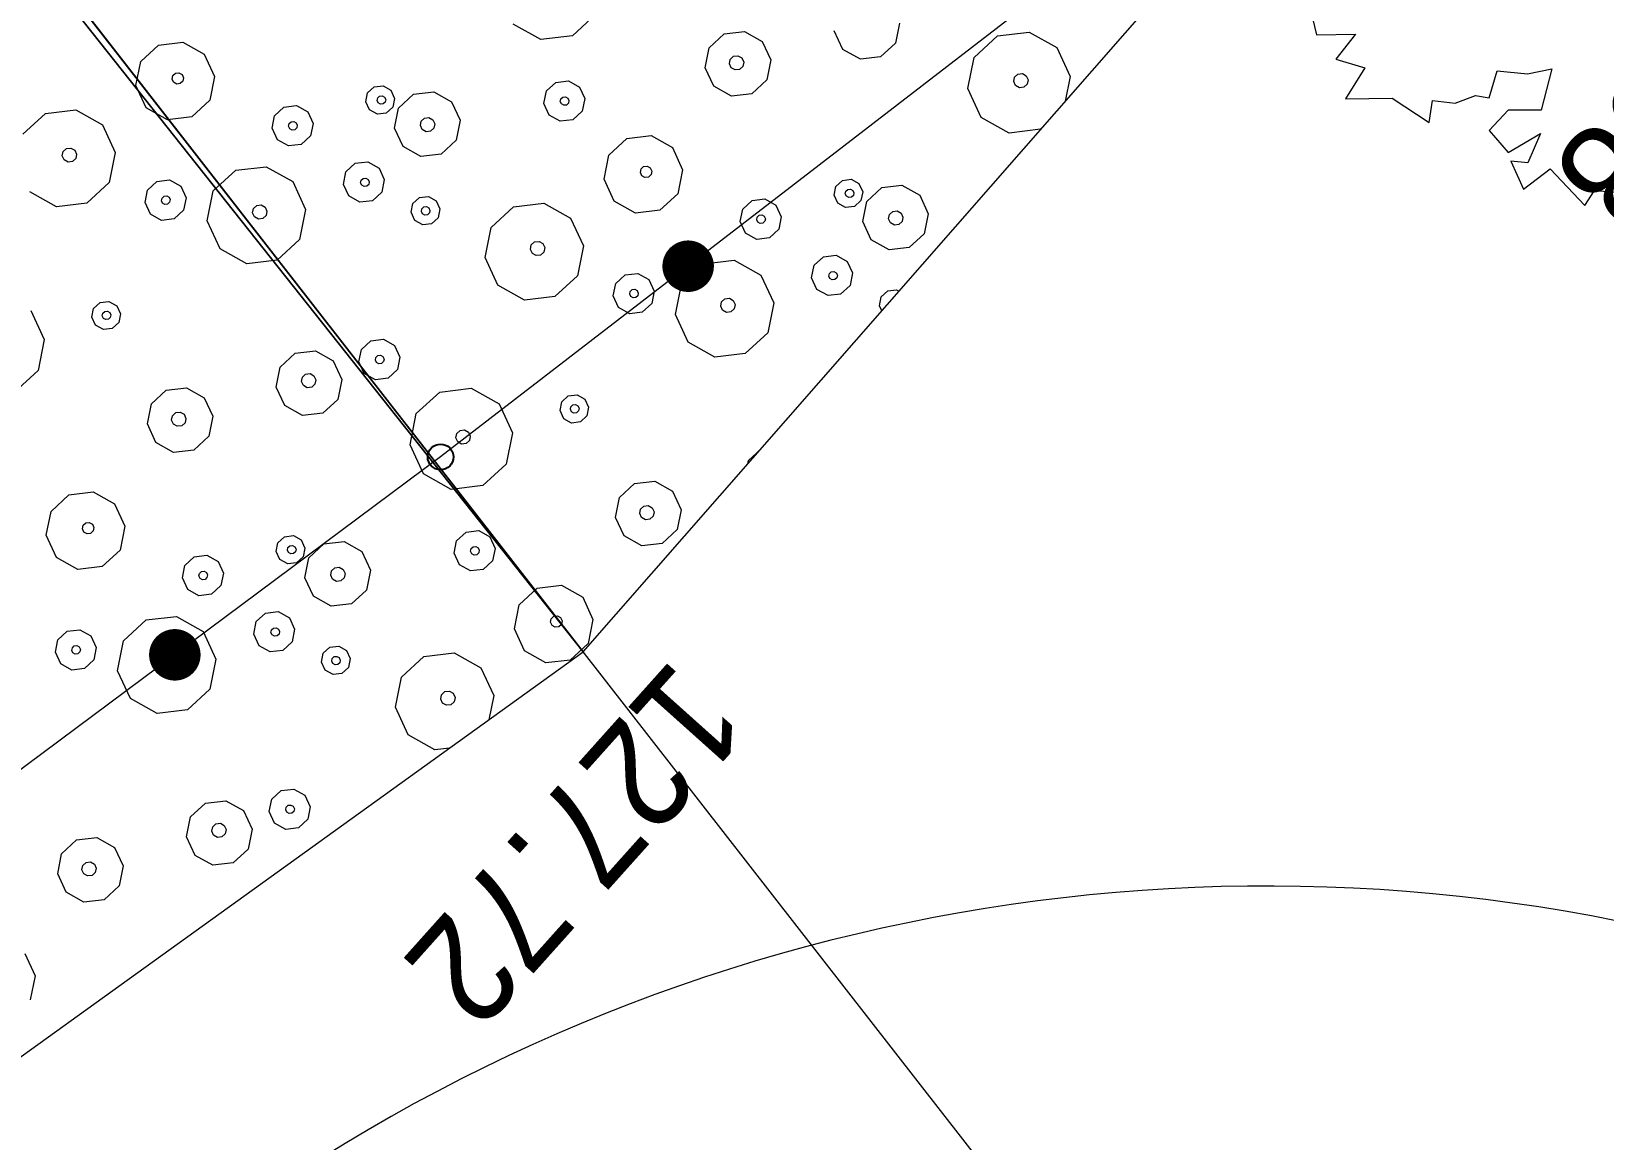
# Model space of a CAD drawing. Header units: metres. Extents: x -2858 to 512, y -1995 to 1252.
# Drawn here: x -535.48 to -529.37, y 366.1 to 370.41 of the extents above; entities that cross this region are included whole.
import ezdxf
from ezdxf.enums import TextEntityAlignment as Align
from ezdxf.lldxf.tags import DXFTag

# ---------------------------------------------------------------- set-up
doc = ezdxf.new("R2010")
doc.units = ezdxf.units.M
doc.header["$PDMODE"] = 33
doc.header["$PDSIZE"] = 0.1
for name, color, linetype in [('Calque commun', 7, 'Continuous'), ('Calque11', 7, 'Continuous'), ('Calque14', 7, 'Continuous'), ('Calque15', 7, 'Continuous'), ('Calque7', 7, 'Continuous'), ('Calque8', 7, 'Continuous')]:
    doc.layers.add(name, color=color, linetype=linetype)
doc.styles.add('Arial12', font='arial.ttf', dxfattribs={"width": 0.9, "height": 0.41584})
tags = doc.linetypes.add('DOT2', pattern=[0.125, 0, -0.125]).pattern_tags.tags
tags[6:7] = [DXFTag(74, 4), DXFTag(75, 0), DXFTag(340, '0'), DXFTag(46, 1.0), DXFTag(50, 0.0), DXFTag(44, 0.0), DXFTag(45, 0.0)]
tags[4:5] = [DXFTag(74, 4), DXFTag(75, 0), DXFTag(340, '0'), DXFTag(46, 1.0), DXFTag(50, 0.0), DXFTag(44, 0.0), DXFTag(45, 0.0)]

# ---------------------------------------------------------------- blocks, each defined once
blk = doc.blocks.new('PointTopo_SPE')
at = {"layer": 'Calque commun', "color": 1, "linetype": 'ByBlock', "lineweight": -2}
blk.add_point((0, 0), dxfattribs=at)
blk = doc.blocks.new('GeoRond')
at = {"linetype": 'Continuous', "ltscale": 2.5, "const_width": 0.499, "flags": 128}
blk.add_lwpolyline([(-0.2505, 0, 1), (0.2505, 0, 1)], format="xyb", close=True, dxfattribs=at)
blk = doc.blocks.new('geometrebondepartleger')
at = {"layer": 'Calque11', "color": 7, "linetype": 'Continuous', "lineweight": 9}
blk.add_line((150.3457, 147.4392, 79), (130.1803, 35.9078, 79), dxfattribs=at)
at = {"layer": 'Calque7', "color": 1, "linetype": 'Continuous', "lineweight": 9}
blk.add_polyline3d([(141.2008, 124.9129, 79), (146.0805, 124.0046, 79), (151.5015, 122.9015, 79), (157.3363, 121.7891, 79), (165.9825, 119.9858, 79), (155.3815, 121.9588, 79), (170.0435, 119.0562, 79)], dxfattribs=at)
at = {"layer": 'Calque14', "color": 0, "linetype": 'ByBlock', "lineweight": -2}
blk.add_blockref('PointTopo_SPE', (146.0805, 124.0046, 79), dxfattribs=at)
at = {"layer": 'Calque8', "color": 0, "linetype": 'ByBlock', "lineweight": -2}
for p, xscale, yscale, zscale, rotation in [((144.8875, 124.2267, 79), 0.1999999959996294, 0.1999999959996294, 0.1999999959996294, 349.4561286796826), ((147.3412, 123.7481, 79), 0.1999999984221459, 0.1999999984221459, 0.1999999984221459, 348.4973528603933)]:
    blk.add_blockref('GeoRond', p, dxfattribs=dict(at, xscale=xscale, yscale=yscale, zscale=zscale, rotation=rotation))
at = {"layer": 'Calque15', "color": 1, "linetype": 'ByBlock', "lineweight": -2, "style": 'Arial12', "width": 0.9}
for s, p in [('127.68', (140.781, 126.8765, 206.6761)), ('127.72', (146.0517, 125.6107, 206.7232))]:
    blk.add_text(s, height=0.41584, dxfattribs=at).set_placement(p, align=Align.TOP_LEFT)
blk = doc.blocks.new('pattern')
at = {"layer": 'Calque commun', "color": 54, "linetype": 'Continuous', "lineweight": 9}
for p, q in [((73.1179, 113.5172), (73.2026, 113.5671)), ((73.3433, 113.5687), (73.3474, 113.5683)), ((73.3474, 113.5683), (73.4401, 113.4865)), ((74.185, 113.5672), (74.1827, 113.5779)), ((74.211, 113.5443), (74.185, 113.5672)), ((74.2752, 113.5586), (74.2454, 113.541)), ((74.2841, 113.579), (74.2752, 113.5586)), ((75.0623, 113.5808), (74.998, 113.5869)), ((75.0742, 113.5877), (75.0623, 113.5808)), ((75.3791, 113.5129), (75.4473, 113.5531)), ((75.4473, 113.5531), (75.526, 113.5456)), ((75.9248, 113.5425), (76.0065, 113.5907)), ((76.0065, 113.5907), (76.101, 113.5817)), ((76.101, 113.5817), (76.1722, 113.5189)), ((73.0688, 113.4037), (73.1179, 113.5172)), ((73.8826, 113.4617), (73.9507, 113.5019)), ((73.9507, 113.5019), (74.0294, 113.4944)), ((74.0294, 113.4944), (74.0887, 113.4421)), ((74.2454, 113.541), (74.211, 113.5443)), ((75.3477, 113.4403), (75.3791, 113.5129)), ((75.526, 113.5456), (75.5853, 113.4932)), ((75.5853, 113.4932), (75.6025, 113.416)), ((75.887, 113.4554), (75.9248, 113.5425)), ((76.1722, 113.5189), (76.1928, 113.4262)), ((76.4023, 113.4525), (76.4848, 113.5013)), ((73.4401, 113.4865), (73.467, 113.3658)), ((73.8511, 113.3891), (73.8826, 113.4617)), ((74.0887, 113.4421), (74.1059, 113.3649)), ((75.3649, 113.3631), (75.3477, 113.4403)), ((75.4481, 113.4244), (75.455, 113.4403)), ((75.455, 113.4403), (75.4699, 113.4491)), ((75.4699, 113.4491), (75.4871, 113.4475)), ((75.4871, 113.4475), (75.5001, 113.436)), ((75.5001, 113.436), (75.5038, 113.4191)), ((75.9076, 113.3627), (75.887, 113.4554)), ((76.0032, 113.444), (76.0087, 113.4567)), ((76.0062, 113.4305), (76.0032, 113.444)), ((76.0166, 113.4213), (76.0062, 113.4305)), ((76.0087, 113.4567), (76.0207, 113.4638)), ((76.0207, 113.4638), (76.0344, 113.4624)), ((76.0344, 113.4624), (76.0448, 113.4533)), ((76.0478, 113.4398), (76.0423, 113.4271)), ((76.0448, 113.4533), (76.0478, 113.4398)), ((76.3551, 113.3437), (76.4023, 113.4525)), ((76.6689, 113.4608), (76.7116, 113.4231)), ((73.0956, 113.2831), (73.0688, 113.4037)), ((73.23, 113.388), (73.2369, 113.4039)), ((73.2337, 113.3711), (73.23, 113.388)), ((73.2467, 113.3597), (73.2337, 113.3711)), ((73.2369, 113.4039), (73.2518, 113.4127)), ((73.2518, 113.4127), (73.269, 113.411)), ((73.2788, 113.3668), (73.2639, 113.358)), ((73.269, 113.411), (73.282, 113.3996)), ((73.2857, 113.3827), (73.2788, 113.3668)), ((73.282, 113.3996), (73.2857, 113.3827)), ((73.8683, 113.3119), (73.8511, 113.3891)), ((73.9513, 113.3815), (73.9582, 113.3973)), ((73.9551, 113.3646), (73.9513, 113.3815)), ((73.9582, 113.3973), (73.9731, 113.4061)), ((73.9731, 113.4061), (73.9903, 113.4045)), ((73.9903, 113.4045), (74.0033, 113.393)), ((74.0071, 113.3761), (74.0002, 113.3603)), ((74.0033, 113.393), (74.0071, 113.3761)), ((74.2306, 113.3507), (74.2503, 113.3961)), ((74.2503, 113.3961), (74.2929, 113.4212)), ((74.2929, 113.4212), (74.3421, 113.4165)), ((74.3421, 113.4165), (74.3791, 113.3838)), ((74.3791, 113.3838), (74.3899, 113.3355)), ((75.4518, 113.4075), (75.4481, 113.4244)), ((75.4648, 113.3961), (75.4518, 113.4075)), ((75.482, 113.3944), (75.4648, 113.3961)), ((75.4969, 113.4032), (75.482, 113.3944)), ((75.5038, 113.4191), (75.4969, 113.4032)), ((75.6025, 113.416), (75.571, 113.3434)), ((76.0304, 113.42), (76.0166, 113.4213)), ((76.0423, 113.4271), (76.0304, 113.42)), ((76.1928, 113.4262), (76.155, 113.3391)), ((76.7116, 113.4231), (76.7374, 113.3073)), ((73.2639, 113.358), (73.2467, 113.3597)), ((73.467, 113.3658), (73.4178, 113.2524)), ((73.9276, 113.2596), (73.8683, 113.3119)), ((73.9681, 113.3531), (73.9551, 113.3646)), ((73.9853, 113.3515), (73.9681, 113.3531)), ((74.0002, 113.3603), (73.9853, 113.3515)), ((74.1059, 113.3649), (74.0745, 113.2923)), ((74.2414, 113.3025), (74.2306, 113.3507)), ((74.2915, 113.3485), (74.2956, 113.358)), ((74.2938, 113.3384), (74.2915, 113.3485)), ((74.3016, 113.3315), (74.2938, 113.3384)), ((74.2956, 113.358), (74.3046, 113.3633)), ((74.3119, 113.3305), (74.3016, 113.3315)), ((74.3046, 113.3633), (74.3149, 113.3623)), ((74.3208, 113.3358), (74.3119, 113.3305)), ((74.3149, 113.3623), (74.3227, 113.3555)), ((74.325, 113.3453), (74.3208, 113.3358)), ((74.3227, 113.3555), (74.325, 113.3453)), ((74.3899, 113.3355), (74.3702, 113.2902)), ((75.4242, 113.3107), (75.3649, 113.3631)), ((75.5029, 113.3032), (75.4242, 113.3107)), ((75.571, 113.3434), (75.5029, 113.3032)), ((75.9788, 113.2999), (75.9076, 113.3627)), ((76.155, 113.3391), (76.0733, 113.2909)), ((76.3809, 113.2279), (76.3551, 113.3437)), ((76.5004, 113.3295), (76.5073, 113.3453)), ((76.5041, 113.3126), (76.5004, 113.3295)), ((76.5171, 113.3011), (76.5041, 113.3126)), ((76.5073, 113.3453), (76.5222, 113.3541)), ((76.5222, 113.3541), (76.5394, 113.3525)), ((76.5492, 113.3083), (76.5343, 113.2995)), ((76.5394, 113.3525), (76.5524, 113.341)), ((76.5561, 113.3242), (76.5492, 113.3083)), ((76.5524, 113.341), (76.5561, 113.3242)), ((76.7374, 113.3073), (76.6902, 113.1984)), ((73.1883, 113.2013), (73.0956, 113.2831)), ((73.4178, 113.2524), (73.3113, 113.1896)), ((74.0063, 113.2521), (73.9276, 113.2596)), ((74.0745, 113.2923), (74.0063, 113.2521)), ((74.2784, 113.2697), (74.2414, 113.3025)), ((74.3277, 113.265), (74.2784, 113.2697)), ((74.3702, 113.2902), (74.3277, 113.265)), ((74.4935, 113.1364), (74.5407, 113.2453)), ((74.5407, 113.2453), (74.6429, 113.3056)), ((74.6429, 113.3056), (74.761, 113.2944)), ((74.761, 113.2944), (74.8499, 113.2158)), ((76.0733, 113.2909), (75.9788, 113.2999)), ((76.5343, 113.2995), (76.5171, 113.3011)), ((73.3113, 113.1896), (73.1883, 113.2013)), ((73.9751, 113.1835), (73.9889, 113.2152)), ((73.9889, 113.2152), (74.0187, 113.2328)), ((74.0108, 113.1831), (74.0149, 113.1926)), ((74.0149, 113.1926), (74.0238, 113.1979)), ((74.0187, 113.2328), (74.0531, 113.2296)), ((74.0238, 113.1979), (74.0342, 113.1969)), ((74.0342, 113.1969), (74.042, 113.1901)), ((74.042, 113.1901), (74.0442, 113.1799)), ((74.0531, 113.2296), (74.0791, 113.2066)), ((74.0791, 113.2066), (74.0866, 113.1729)), ((74.8499, 113.2158), (74.8757, 113.1)), ((76.4698, 113.1493), (76.3809, 113.2279)), ((76.6902, 113.1984), (76.588, 113.1381)), ((77.1795, 113.1643), (77.1992, 113.2096)), ((77.1992, 113.2096), (77.2417, 113.2348)), ((77.2417, 113.2348), (77.291, 113.2301)), ((77.291, 113.2301), (77.328, 113.1973)), ((77.328, 113.1973), (77.3388, 113.1491)), ((73.9826, 113.1497), (73.9751, 113.1835)), ((74.0086, 113.1268), (73.9826, 113.1497)), ((74.043, 113.1235), (74.0086, 113.1268)), ((74.013, 113.173), (74.0108, 113.1831)), ((74.0208, 113.1661), (74.013, 113.173)), ((74.0311, 113.1651), (74.0208, 113.1661)), ((74.0401, 113.1704), (74.0311, 113.1651)), ((74.0442, 113.1799), (74.0401, 113.1704)), ((74.0728, 113.1411), (74.043, 113.1235)), ((74.0866, 113.1729), (74.0728, 113.1411)), ((74.5193, 113.0206), (74.4935, 113.1364)), ((74.6387, 113.1222), (74.6456, 113.1381)), ((74.6456, 113.1381), (74.6605, 113.1469)), ((74.6605, 113.1469), (74.6778, 113.1452)), ((74.6778, 113.1452), (74.6907, 113.1338)), ((74.6907, 113.1338), (74.6945, 113.1169)), ((76.588, 113.1381), (76.4698, 113.1493)), ((77.1903, 113.116), (77.1795, 113.1643)), ((77.2417, 113.1591), (77.2458, 113.1687)), ((77.244, 113.149), (77.2417, 113.1591)), ((77.2517, 113.1421), (77.244, 113.149)), ((77.2458, 113.1687), (77.2548, 113.1739)), ((77.2621, 113.1411), (77.2517, 113.1421)), ((77.2548, 113.1739), (77.2651, 113.173)), ((77.271, 113.1464), (77.2621, 113.1411)), ((77.2651, 113.173), (77.2729, 113.1661)), ((77.2751, 113.156), (77.271, 113.1464)), ((77.2729, 113.1661), (77.2751, 113.156)), ((77.3388, 113.1491), (77.3191, 113.1037)), ((77.4142, 113.0993), (77.4823, 113.1395)), ((77.4823, 113.1395), (77.5611, 113.132)), ((77.5611, 113.132), (77.6204, 113.0796)), ((74.2722, 113.0442), (74.3148, 113.0694)), ((74.3148, 113.0694), (74.364, 113.0647)), ((74.364, 113.0647), (74.4011, 113.032)), ((74.6425, 113.1053), (74.6387, 113.1222)), ((74.6555, 113.0939), (74.6425, 113.1053)), ((74.6727, 113.0922), (74.6555, 113.0939)), ((74.6876, 113.101), (74.6727, 113.0922)), ((74.6945, 113.1169), (74.6876, 113.101)), ((74.8757, 113.1), (74.8285, 112.9911)), ((75.953, 113.0298), (75.9726, 113.0752)), ((75.9726, 113.0752), (76.0152, 113.1003)), ((76.0152, 113.1003), (76.0644, 113.0956)), ((76.0644, 113.0956), (76.1015, 113.0629)), ((76.1015, 113.0629), (76.1123, 113.0146)), ((77.2273, 113.0833), (77.1903, 113.116)), ((77.2765, 113.0786), (77.2273, 113.0833)), ((77.3191, 113.1037), (77.2765, 113.0786)), ((77.3828, 113.0267), (77.4142, 113.0993)), ((77.6204, 113.0796), (77.6376, 113.0024)), ((74.2525, 112.9989), (74.2722, 113.0442)), ((74.3147, 112.9938), (74.3189, 113.0033)), ((74.3189, 113.0033), (74.3278, 113.0086)), ((74.3278, 113.0086), (74.3381, 113.0076)), ((74.3381, 113.0076), (74.3459, 113.0007)), ((74.3459, 113.0007), (74.3482, 112.9906)), ((74.4011, 113.032), (74.4118, 112.9837)), ((74.6082, 112.9421), (74.5193, 113.0206)), ((75.9637, 112.9816), (75.953, 113.0298)), ((76.0152, 113.0247), (76.0193, 113.0342)), ((76.0174, 113.0146), (76.0152, 113.0247)), ((76.0252, 113.0077), (76.0174, 113.0146)), ((76.0193, 113.0342), (76.0282, 113.0395)), ((76.0355, 113.0067), (76.0252, 113.0077)), ((76.0282, 113.0395), (76.0386, 113.0385)), ((76.0445, 113.012), (76.0355, 113.0067)), ((76.0386, 113.0385), (76.0464, 113.0316)), ((76.0486, 113.0215), (76.0445, 113.012)), ((76.0464, 113.0316), (76.0486, 113.0215)), ((76.1123, 113.0146), (76.0926, 112.9693)), ((77.4, 112.9495), (77.3828, 113.0267)), ((77.4757, 113.0093), (77.4826, 113.0252)), ((77.4795, 112.9924), (77.4757, 113.0093)), ((77.4826, 113.0252), (77.4975, 113.034)), ((77.4975, 113.034), (77.5148, 113.0323)), ((77.5148, 113.0323), (77.5277, 113.0209)), ((77.5315, 113.004), (77.5246, 112.9881)), ((77.5277, 113.0209), (77.5315, 113.004)), ((77.6376, 113.0024), (77.6061, 112.9298)), ((74.2633, 112.9506), (74.2525, 112.9989)), ((74.3004, 112.9179), (74.2633, 112.9506)), ((74.317, 112.9836), (74.3147, 112.9938)), ((74.3248, 112.9767), (74.317, 112.9836)), ((74.3351, 112.9758), (74.3248, 112.9767)), ((74.3441, 112.981), (74.3351, 112.9758)), ((74.3482, 112.9906), (74.3441, 112.981)), ((74.4118, 112.9837), (74.3922, 112.9383)), ((74.7263, 112.9308), (74.6082, 112.9421)), ((74.8285, 112.9911), (74.7263, 112.9308)), ((75.3081, 112.9486), (75.3219, 112.9803)), ((75.3157, 112.9148), (75.3081, 112.9486)), ((75.3219, 112.9803), (75.3517, 112.9979)), ((75.3459, 112.9457), (75.35, 112.9553)), ((75.3482, 112.9356), (75.3459, 112.9457)), ((75.35, 112.9553), (75.359, 112.9605)), ((75.3517, 112.9979), (75.3862, 112.9946)), ((75.359, 112.9605), (75.3693, 112.9595)), ((75.3693, 112.9595), (75.3771, 112.9527)), ((75.3793, 112.9425), (75.3752, 112.933)), ((75.3771, 112.9527), (75.3793, 112.9425)), ((75.3862, 112.9946), (75.4121, 112.9717)), ((75.4121, 112.9717), (75.4196, 112.938)), ((76.0008, 112.9488), (75.9637, 112.9816)), ((76.05, 112.9441), (76.0008, 112.9488)), ((76.0926, 112.9693), (76.05, 112.9441)), ((76.6532, 112.9099), (76.667, 112.9416)), ((76.667, 112.9416), (76.6968, 112.9592)), ((76.6968, 112.9592), (76.7312, 112.9559)), ((76.7312, 112.9559), (76.7572, 112.933)), ((77.4593, 112.8971), (77.4, 112.9495)), ((77.4925, 112.981), (77.4795, 112.9924)), ((77.5097, 112.9793), (77.4925, 112.981)), ((77.5246, 112.9881), (77.5097, 112.9793)), ((73.4054, 112.8852), (73.4735, 112.9254)), ((73.4735, 112.9254), (73.5523, 112.9179)), ((73.5523, 112.9179), (73.6116, 112.8656)), ((74.3496, 112.9132), (74.3004, 112.9179)), ((74.3922, 112.9383), (74.3496, 112.9132)), ((74.8165, 112.8693), (74.8591, 112.8944)), ((74.8591, 112.8944), (74.9083, 112.8897)), ((74.9083, 112.8897), (74.9454, 112.857)), ((75.3416, 112.8919), (75.3157, 112.9148)), ((75.3761, 112.8886), (75.3416, 112.8919)), ((75.3559, 112.9287), (75.3482, 112.9356)), ((75.3663, 112.9277), (75.3559, 112.9287)), ((75.3752, 112.933), (75.3663, 112.9277)), ((75.4059, 112.9062), (75.3761, 112.8886)), ((75.4196, 112.938), (75.4059, 112.9062)), ((75.5936, 112.826), (75.7001, 112.8888)), ((75.7001, 112.8888), (75.8231, 112.8771)), ((76.6607, 112.8761), (76.6532, 112.9099)), ((76.6926, 112.9071), (76.6968, 112.9166)), ((76.6949, 112.897), (76.6926, 112.9071)), ((76.7027, 112.8901), (76.6949, 112.897)), ((76.6968, 112.9166), (76.7057, 112.9219)), ((76.713, 112.8891), (76.7027, 112.8901)), ((76.7057, 112.9219), (76.716, 112.9209)), ((76.722, 112.8944), (76.713, 112.8891)), ((76.716, 112.9209), (76.7238, 112.914)), ((76.7261, 112.9039), (76.722, 112.8944)), ((76.7238, 112.914), (76.7261, 112.9039)), ((76.7647, 112.8992), (76.7509, 112.8675)), ((76.7572, 112.933), (76.7647, 112.8992)), ((77.538, 112.8896), (77.4593, 112.8971)), ((77.6061, 112.9298), (77.538, 112.8896)), ((78.4004, 112.8513), (78.4822, 112.8996)), ((73.6116, 112.8656), (73.6288, 112.7884)), ((74.7969, 112.8239), (74.8165, 112.8693)), ((74.8076, 112.7757), (74.7969, 112.8239)), ((74.859, 112.8188), (74.8632, 112.8283)), ((74.8613, 112.8086), (74.859, 112.8188)), ((74.8632, 112.8283), (74.8721, 112.8336)), ((74.8721, 112.8336), (74.8825, 112.8326)), ((74.8825, 112.8326), (74.8902, 112.8257)), ((74.8902, 112.8257), (74.8925, 112.8156)), ((74.9454, 112.857), (74.9561, 112.8087)), ((75.5444, 112.7126), (75.5936, 112.826)), ((75.8231, 112.8771), (75.9158, 112.7953)), ((76.6867, 112.8532), (76.6607, 112.8761)), ((76.7211, 112.8499), (76.6867, 112.8532)), ((76.7509, 112.8675), (76.7211, 112.8499)), ((77.8233, 112.7491), (77.8548, 112.8217)), ((77.8548, 112.8217), (77.9229, 112.8619)), ((77.9229, 112.8619), (78.0017, 112.8544)), ((78.0017, 112.8544), (78.061, 112.802)), ((78.3627, 112.7642), (78.4004, 112.8513)), ((73.6288, 112.7884), (73.5973, 112.7158)), ((74.8447, 112.7429), (74.8076, 112.7757)), ((74.8691, 112.8018), (74.8613, 112.8086)), ((74.8794, 112.8008), (74.8691, 112.8018)), ((74.8884, 112.8061), (74.8794, 112.8008)), ((74.8925, 112.8156), (74.8884, 112.8061)), ((74.9365, 112.7634), (74.8939, 112.7382)), ((74.9561, 112.8087), (74.9365, 112.7634)), ((75.9158, 112.7953), (75.9426, 112.6746)), ((76.3268, 112.698), (76.3582, 112.7706)), ((76.3582, 112.7706), (76.4264, 112.8108)), ((76.4264, 112.8108), (76.5051, 112.8033)), ((76.5051, 112.8033), (76.5644, 112.7509)), ((77.9306, 112.7491), (77.9455, 112.7579)), ((77.9455, 112.7579), (77.9628, 112.7563)), ((77.9628, 112.7563), (77.9757, 112.7448)), ((78.061, 112.802), (78.0782, 112.7248)), ((74.8939, 112.7382), (74.8447, 112.7429)), ((75.5713, 112.5919), (75.5444, 112.7126)), ((75.7056, 112.6969), (75.7125, 112.7127)), ((75.7094, 112.68), (75.7056, 112.6969)), ((75.7125, 112.7127), (75.7274, 112.7215)), ((75.7274, 112.7215), (75.7447, 112.7199)), ((75.7447, 112.7199), (75.7576, 112.7084)), ((75.7576, 112.7084), (75.7614, 112.6915)), ((76.344, 112.6208), (76.3268, 112.698)), ((76.427, 112.6903), (76.4339, 112.7062)), ((76.4339, 112.7062), (76.4488, 112.715)), ((76.4488, 112.715), (76.466, 112.7133)), ((76.466, 112.7133), (76.479, 112.7019)), ((76.479, 112.7019), (76.4827, 112.685)), ((76.5644, 112.7509), (76.5816, 112.6737)), ((76.7063, 112.6596), (76.726, 112.7049)), ((76.726, 112.7049), (76.7685, 112.7301)), ((76.7685, 112.7301), (76.8177, 112.7254)), ((76.8177, 112.7254), (76.8548, 112.6926)), ((77.8405, 112.6719), (77.8233, 112.7491)), ((77.9238, 112.7333), (77.9306, 112.7491)), ((77.9275, 112.7164), (77.9238, 112.7333)), ((77.9405, 112.7049), (77.9275, 112.7164)), ((77.9577, 112.7033), (77.9405, 112.7049)), ((77.9726, 112.7121), (77.9577, 112.7033)), ((77.9795, 112.728), (77.9726, 112.7121)), ((77.9757, 112.7448), (77.9795, 112.728)), ((78.0782, 112.7248), (78.0467, 112.6523)), ((73.846, 112.6077), (73.9141, 112.6479)), ((73.9141, 112.6479), (73.9928, 112.6404)), ((73.9928, 112.6404), (74.0521, 112.588)), ((74.3538, 112.5502), (74.3916, 112.6373)), ((74.3916, 112.6373), (74.4733, 112.6855)), ((74.4733, 112.6855), (74.5678, 112.6765)), ((74.5678, 112.6765), (74.639, 112.6137)), ((75.7224, 112.6685), (75.7094, 112.68)), ((75.7396, 112.6669), (75.7224, 112.6685)), ((75.7545, 112.6757), (75.7396, 112.6669)), ((75.7614, 112.6915), (75.7545, 112.6757)), ((75.9426, 112.6746), (75.8935, 112.5612)), ((76.4308, 112.6734), (76.427, 112.6903)), ((76.4437, 112.6619), (76.4308, 112.6734)), ((76.461, 112.6603), (76.4437, 112.6619)), ((76.4759, 112.6691), (76.461, 112.6603)), ((76.4827, 112.685), (76.4759, 112.6691)), ((76.5816, 112.6737), (76.5501, 112.6011)), ((76.717, 112.6113), (76.7063, 112.6596)), ((76.7672, 112.6574), (76.7713, 112.6669)), ((76.7694, 112.6472), (76.7672, 112.6574)), ((76.7772, 112.6404), (76.7694, 112.6472)), ((76.7713, 112.6669), (76.7803, 112.6722)), ((76.7876, 112.6394), (76.7772, 112.6404)), ((76.7803, 112.6722), (76.7906, 112.6712)), ((76.7965, 112.6446), (76.7876, 112.6394)), ((76.7906, 112.6712), (76.7984, 112.6643)), ((76.8006, 112.6542), (76.7965, 112.6446)), ((76.7984, 112.6643), (76.8006, 112.6542)), ((76.8656, 112.6444), (76.8459, 112.599)), ((76.8548, 112.6926), (76.8656, 112.6444)), ((77.8998, 112.6195), (77.8405, 112.6719)), ((78.0467, 112.6523), (77.9786, 112.612)), ((73.8145, 112.5351), (73.846, 112.6077)), ((74.0521, 112.588), (74.0693, 112.5108)), ((74.639, 112.6137), (74.6596, 112.521)), ((74.8691, 112.5473), (74.9713, 112.6077)), ((74.9713, 112.6077), (75.0894, 112.5964)), ((75.0894, 112.5964), (75.1784, 112.5179)), ((75.664, 112.5101), (75.5713, 112.5919)), ((76.4033, 112.5684), (76.344, 112.6208)), ((76.5501, 112.6011), (76.482, 112.5609)), ((76.7541, 112.5786), (76.717, 112.6113)), ((76.8033, 112.5739), (76.7541, 112.5786)), ((76.8459, 112.599), (76.8033, 112.5739)), ((77.0163, 112.5541), (77.1185, 112.6145)), ((77.1185, 112.6145), (77.2366, 112.6032)), ((77.2366, 112.6032), (77.3256, 112.5247)), ((77.9786, 112.612), (77.8998, 112.6195)), ((73.8317, 112.4579), (73.8145, 112.5351)), ((73.9149, 112.5192), (73.9218, 112.5351)), ((73.9187, 112.5023), (73.9149, 112.5192)), ((73.9218, 112.5351), (73.9367, 112.5439)), ((73.9367, 112.5439), (73.9539, 112.5423)), ((73.9539, 112.5423), (73.9669, 112.5308)), ((73.9707, 112.5139), (73.9638, 112.498)), ((73.9669, 112.5308), (73.9707, 112.5139)), ((74.3745, 112.4575), (74.3538, 112.5502)), ((74.47, 112.5388), (74.4756, 112.5515)), ((74.4731, 112.5253), (74.47, 112.5388)), ((74.4834, 112.5161), (74.4731, 112.5253)), ((74.4756, 112.5515), (74.4875, 112.5586)), ((74.4972, 112.5148), (74.4834, 112.5161)), ((74.4875, 112.5586), (74.5013, 112.5572)), ((74.5091, 112.5219), (74.4972, 112.5148)), ((74.5013, 112.5572), (74.5116, 112.5481)), ((74.5146, 112.5346), (74.5091, 112.5219)), ((74.5116, 112.5481), (74.5146, 112.5346)), ((74.6596, 112.521), (74.6219, 112.434)), ((74.8219, 112.4385), (74.8691, 112.5473)), ((75.1784, 112.5179), (75.2042, 112.4021)), ((75.8935, 112.5612), (75.787, 112.4984)), ((76.482, 112.5609), (76.4033, 112.5684)), ((76.4508, 112.4923), (76.4646, 112.5241)), ((76.4646, 112.5241), (76.4944, 112.5417)), ((76.4944, 112.5417), (76.5288, 112.5384)), ((76.5288, 112.5384), (76.5548, 112.5155)), ((76.5548, 112.5155), (76.5623, 112.4817)), ((76.9691, 112.4453), (77.0163, 112.5541)), ((77.3256, 112.5247), (77.3514, 112.4088)), ((73.891, 112.4055), (73.8317, 112.4579)), ((73.9316, 112.4909), (73.9187, 112.5023)), ((73.9489, 112.4892), (73.9316, 112.4909)), ((73.9638, 112.498), (73.9489, 112.4892)), ((74.0693, 112.5108), (74.0379, 112.4382)), ((74.4456, 112.3947), (74.3745, 112.4575)), ((75.787, 112.4984), (75.664, 112.5101)), ((76.4583, 112.4585), (76.4508, 112.4923)), ((76.4843, 112.4356), (76.4583, 112.4585)), ((76.4864, 112.492), (76.4906, 112.5015)), ((76.4887, 112.4818), (76.4864, 112.492)), ((76.4965, 112.4749), (76.4887, 112.4818)), ((76.4906, 112.5015), (76.4995, 112.5068)), ((76.5068, 112.474), (76.4965, 112.4749)), ((76.4995, 112.5068), (76.5098, 112.5058)), ((76.5158, 112.4792), (76.5068, 112.474)), ((76.5098, 112.5058), (76.5176, 112.4989)), ((76.5199, 112.4888), (76.5158, 112.4792)), ((76.5176, 112.4989), (76.5199, 112.4888)), ((76.5623, 112.4817), (76.5485, 112.45)), ((77.1213, 112.4469), (77.1362, 112.4557)), ((77.1362, 112.4557), (77.1534, 112.4541)), ((77.1534, 112.4541), (77.1664, 112.4426)), ((73.9697, 112.398), (73.891, 112.4055)), ((74.0379, 112.4382), (73.9697, 112.398)), ((74.5401, 112.3857), (74.4456, 112.3947)), ((74.6219, 112.434), (74.5401, 112.3857)), ((74.8477, 112.3227), (74.8219, 112.4385)), ((74.9672, 112.4243), (74.9741, 112.4401)), ((74.971, 112.4074), (74.9672, 112.4243)), ((74.9839, 112.3959), (74.971, 112.4074)), ((74.9741, 112.4401), (74.989, 112.4489)), ((75.0012, 112.3943), (74.9839, 112.3959)), ((74.989, 112.4489), (75.0062, 112.4473)), ((75.0161, 112.4031), (75.0012, 112.3943)), ((75.0062, 112.4473), (75.0192, 112.4358)), ((75.0229, 112.419), (75.0161, 112.4031)), ((75.0192, 112.4358), (75.0229, 112.419)), ((75.2042, 112.4021), (75.157, 112.2932)), ((76.5187, 112.4324), (76.4843, 112.4356)), ((76.5485, 112.45), (76.5187, 112.4324)), ((76.9949, 112.3294), (76.9691, 112.4453)), ((77.1144, 112.431), (77.1213, 112.4469)), ((77.1182, 112.4142), (77.1144, 112.431)), ((77.1311, 112.4027), (77.1182, 112.4142)), ((77.1484, 112.4011), (77.1311, 112.4027)), ((77.1633, 112.4099), (77.1484, 112.4011)), ((77.1702, 112.4257), (77.1633, 112.4099)), ((77.1664, 112.4426), (77.1702, 112.4257)), ((77.3514, 112.4088), (77.3042, 112.3)), ((75.666, 112.3044), (75.7086, 112.3296)), ((75.7086, 112.3296), (75.7578, 112.3249)), ((76.7282, 112.3077), (76.7479, 112.3531)), ((76.7479, 112.3531), (76.7905, 112.3782)), ((76.7905, 112.3782), (76.8397, 112.3735)), ((76.8397, 112.3735), (76.8767, 112.3408)), ((76.8767, 112.3408), (76.8875, 112.2925)), ((77.0839, 112.2509), (76.9949, 112.3294)), ((74.9367, 112.2441), (74.8477, 112.3227)), ((75.157, 112.2932), (75.0548, 112.2329)), ((75.6463, 112.2591), (75.666, 112.3044)), ((75.7127, 112.2635), (75.7216, 112.2687)), ((75.7216, 112.2687), (75.7319, 112.2678)), ((75.7578, 112.3249), (75.7949, 112.2922)), ((75.7949, 112.2922), (75.8056, 112.2439)), ((76.739, 112.2595), (76.7282, 112.3077)), ((76.7904, 112.3026), (76.7945, 112.3121)), ((76.7927, 112.2925), (76.7904, 112.3026)), ((76.8004, 112.2856), (76.7927, 112.2925)), ((76.7945, 112.3121), (76.8035, 112.3174)), ((76.8108, 112.2846), (76.8004, 112.2856)), ((76.8035, 112.3174), (76.8138, 112.3164)), ((76.8197, 112.2899), (76.8108, 112.2846)), ((76.8138, 112.3164), (76.8216, 112.3095)), ((76.8239, 112.2994), (76.8197, 112.2899)), ((76.8216, 112.3095), (76.8239, 112.2994)), ((76.8875, 112.2925), (76.8678, 112.2472)), ((77.3042, 112.3), (77.202, 112.2396)), ((75.0548, 112.2329), (74.9367, 112.2441)), ((75.6571, 112.2108), (75.6463, 112.2591)), ((75.6941, 112.1781), (75.6571, 112.2108)), ((75.7085, 112.2539), (75.7127, 112.2635)), ((75.7108, 112.2438), (75.7085, 112.2539)), ((75.7186, 112.2369), (75.7108, 112.2438)), ((75.7289, 112.236), (75.7186, 112.2369)), ((75.7378, 112.2412), (75.7289, 112.236)), ((75.7319, 112.2678), (75.7397, 112.2609)), ((75.742, 112.2508), (75.7378, 112.2412)), ((75.7397, 112.2609), (75.742, 112.2508)), ((75.8056, 112.2439), (75.7859, 112.1985)), ((75.8811, 112.1941), (75.9492, 112.2343)), ((75.9492, 112.2343), (76.0279, 112.2268)), ((76.0279, 112.2268), (76.0872, 112.1744)), ((76.776, 112.2267), (76.739, 112.2595)), ((76.8252, 112.222), (76.776, 112.2267)), ((76.8678, 112.2472), (76.8252, 112.222)), ((77.202, 112.2396), (77.0839, 112.2509)), ((74.4198, 112.1246), (74.4395, 112.17)), ((74.4395, 112.17), (74.482, 112.1951)), ((74.482, 112.1951), (74.5313, 112.1904)), ((74.5313, 112.1904), (74.5683, 112.1577)), ((74.5683, 112.1577), (74.5791, 112.1094)), ((75.7434, 112.1734), (75.6941, 112.1781)), ((75.7859, 112.1985), (75.7434, 112.1734)), ((75.8496, 112.1215), (75.8811, 112.1941)), ((76.0872, 112.1744), (76.1044, 112.0972)), ((77.2725, 112.1327), (77.2922, 112.1781)), ((77.2922, 112.1781), (77.3348, 112.2032)), ((77.3348, 112.2032), (77.384, 112.1986)), ((77.384, 112.1986), (77.4211, 112.1658)), ((77.4211, 112.1658), (77.4318, 112.1176)), ((74.4305, 112.0764), (74.4198, 112.1246)), ((74.482, 112.1195), (74.4861, 112.129)), ((74.4843, 112.1094), (74.482, 112.1195)), ((74.492, 112.1025), (74.4843, 112.1094)), ((74.4861, 112.129), (74.4951, 112.1343)), ((74.5024, 112.1015), (74.492, 112.1025)), ((74.4951, 112.1343), (74.5054, 112.1333)), ((74.5113, 112.1068), (74.5024, 112.1015)), ((74.5054, 112.1333), (74.5132, 112.1264)), ((74.5154, 112.1163), (74.5113, 112.1068)), ((74.5132, 112.1264), (74.5154, 112.1163)), ((74.5791, 112.1094), (74.5594, 112.0641)), ((75.8668, 112.0443), (75.8496, 112.1215)), ((75.9426, 112.1041), (75.9495, 112.12)), ((75.9463, 112.0872), (75.9426, 112.1041)), ((75.9593, 112.0758), (75.9463, 112.0872)), ((75.9495, 112.12), (75.9644, 112.1288)), ((75.9644, 112.1288), (75.9816, 112.1272)), ((75.9816, 112.1272), (75.9946, 112.1157)), ((75.9983, 112.0988), (75.9914, 112.0829)), ((75.9946, 112.1157), (75.9983, 112.0988)), ((76.1044, 112.0972), (76.073, 112.0246)), ((77.2833, 112.0845), (77.2725, 112.1327)), ((77.3347, 112.1276), (77.3389, 112.1371)), ((77.337, 112.1175), (77.3347, 112.1276)), ((77.3448, 112.1106), (77.337, 112.1175)), ((77.3389, 112.1371), (77.3478, 112.1424)), ((77.3551, 112.1096), (77.3448, 112.1106)), ((77.3478, 112.1424), (77.3581, 112.1414)), ((77.364, 112.1149), (77.3551, 112.1096)), ((77.3581, 112.1414), (77.3659, 112.1346)), ((77.3682, 112.1244), (77.364, 112.1149)), ((77.3659, 112.1346), (77.3682, 112.1244)), ((77.4318, 112.1176), (77.4121, 112.0722)), ((74.4676, 112.0436), (74.4305, 112.0764)), ((74.5168, 112.0389), (74.4676, 112.0436)), ((74.5594, 112.0641), (74.5168, 112.0389)), ((75.12, 112.0047), (75.1338, 112.0364)), ((75.1338, 112.0364), (75.1636, 112.054)), ((75.1636, 112.054), (75.198, 112.0507)), ((75.198, 112.0507), (75.224, 112.0278)), ((75.224, 112.0278), (75.2315, 111.994)), ((75.9261, 111.9919), (75.8668, 112.0443)), ((75.9765, 112.0741), (75.9593, 112.0758)), ((75.9914, 112.0829), (75.9765, 112.0741)), ((76.073, 112.0246), (76.0048, 111.9844)), ((77.3203, 112.0518), (77.2833, 112.0845)), ((77.3696, 112.0471), (77.3203, 112.0518)), ((77.4121, 112.0722), (77.3696, 112.0471)), ((74.1669, 111.9836), (74.2899, 111.9719)), ((74.2899, 111.9719), (74.3826, 111.8901)), ((75.1275, 111.9709), (75.12, 112.0047)), ((75.1535, 111.948), (75.1275, 111.9709)), ((75.1595, 112.0019), (75.1636, 112.0114)), ((75.1617, 111.9918), (75.1595, 112.0019)), ((75.1695, 111.9849), (75.1617, 111.9918)), ((75.1636, 112.0114), (75.1725, 112.0167)), ((75.1798, 111.9839), (75.1695, 111.9849)), ((75.1725, 112.0167), (75.1829, 112.0157)), ((75.1888, 111.9892), (75.1798, 111.9839)), ((75.1829, 112.0157), (75.1907, 112.0089)), ((75.1929, 111.9987), (75.1888, 111.9892)), ((75.1907, 112.0089), (75.1929, 111.9987)), ((75.2315, 111.994), (75.2177, 111.9623)), ((76.0048, 111.9844), (75.9261, 111.9919)), ((76.8673, 111.9461), (76.949, 111.9944)), ((76.949, 111.9944), (77.0435, 111.9854)), ((77.0435, 111.9854), (77.1147, 111.9225)), ((74.8251, 111.8654), (74.8932, 111.9056)), ((74.8932, 111.9056), (74.9719, 111.8981)), ((75.1879, 111.9447), (75.1535, 111.948)), ((75.2177, 111.9623), (75.1879, 111.9447)), ((76.2902, 111.8439), (76.3216, 111.9165)), ((76.3216, 111.9165), (76.3897, 111.9567)), ((76.3897, 111.9567), (76.4685, 111.9492)), ((76.4685, 111.9492), (76.5278, 111.8969)), ((76.8295, 111.859), (76.8673, 111.9461)), ((77.1147, 111.9225), (77.1353, 111.8299)), ((74.3826, 111.8901), (74.4095, 111.7695)), ((74.7936, 111.7928), (74.8251, 111.8654)), ((74.9719, 111.8981), (75.0312, 111.8457)), ((75.0312, 111.8457), (75.0484, 111.7685)), ((76.3074, 111.7667), (76.2902, 111.8439)), ((76.3906, 111.8281), (76.3975, 111.8439)), ((76.3975, 111.8439), (76.4124, 111.8527)), ((76.4124, 111.8527), (76.4296, 111.8511)), ((76.4296, 111.8511), (76.4426, 111.8396)), ((76.5278, 111.8969), (76.545, 111.8196)), ((76.8501, 111.7664), (76.8295, 111.859)), ((76.9457, 111.8477), (76.9512, 111.8604)), ((76.9487, 111.8341), (76.9457, 111.8477)), ((76.9512, 111.8604), (76.9632, 111.8674)), ((76.9632, 111.8674), (76.9769, 111.8661)), ((76.9769, 111.8661), (76.9873, 111.8569)), ((76.9903, 111.8434), (76.9848, 111.8307)), ((76.9873, 111.8569), (76.9903, 111.8434)), ((74.8108, 111.7156), (74.7936, 111.7928)), ((74.8938, 111.7851), (74.9007, 111.801)), ((74.8976, 111.7682), (74.8938, 111.7851)), ((74.9007, 111.801), (74.9156, 111.8098)), ((74.9156, 111.8098), (74.9328, 111.8081)), ((74.9328, 111.8081), (74.9458, 111.7967)), ((74.9496, 111.7798), (74.9427, 111.7639)), ((74.9458, 111.7967), (74.9496, 111.7798)), ((75.1731, 111.7544), (75.1928, 111.7997)), ((75.1928, 111.7997), (75.2354, 111.8249)), ((75.2354, 111.8249), (75.2846, 111.8202)), ((75.2846, 111.8202), (75.3216, 111.7874)), ((75.3216, 111.7874), (75.3324, 111.7392)), ((76.3943, 111.8112), (76.3906, 111.8281)), ((76.4073, 111.7997), (76.3943, 111.8112)), ((76.4245, 111.7981), (76.4073, 111.7997)), ((76.4394, 111.8069), (76.4245, 111.7981)), ((76.4463, 111.8228), (76.4394, 111.8069)), ((76.4426, 111.8396), (76.4463, 111.8228)), ((76.545, 111.8196), (76.5135, 111.7471)), ((76.9591, 111.825), (76.9487, 111.8341)), ((76.9729, 111.8237), (76.9591, 111.825)), ((76.9848, 111.8307), (76.9729, 111.8237)), ((77.1353, 111.8299), (77.0975, 111.7428)), ((74.9106, 111.7568), (74.8976, 111.7682)), ((74.9278, 111.7551), (74.9106, 111.7568)), ((74.9427, 111.7639), (74.9278, 111.7551)), ((75.0484, 111.7685), (75.017, 111.6959)), ((75.1839, 111.7061), (75.1731, 111.7544)), ((75.234, 111.7522), (75.2381, 111.7617)), ((75.2363, 111.742), (75.234, 111.7522)), ((75.244, 111.7352), (75.2363, 111.742)), ((75.2381, 111.7617), (75.2471, 111.767)), ((75.2544, 111.7342), (75.244, 111.7352)), ((75.2471, 111.767), (75.2574, 111.766)), ((75.2633, 111.7394), (75.2544, 111.7342)), ((75.2574, 111.766), (75.2652, 111.7591)), ((75.2675, 111.749), (75.2633, 111.7394)), ((75.2652, 111.7591), (75.2675, 111.749)), ((75.3324, 111.7392), (75.3127, 111.6938)), ((76.3667, 111.7143), (76.3074, 111.7667)), ((76.5135, 111.7471), (76.4454, 111.7068)), ((76.9213, 111.7035), (76.8501, 111.7664)), ((77.0975, 111.7428), (77.0158, 111.6945)), ((74.8701, 111.6632), (74.8108, 111.7156)), ((74.9488, 111.6557), (74.8701, 111.6632)), ((75.017, 111.6959), (74.9488, 111.6557)), ((75.2209, 111.6734), (75.1839, 111.7061)), ((75.2701, 111.6687), (75.2209, 111.6734)), ((75.3127, 111.6938), (75.2701, 111.6687)), ((75.4832, 111.6489), (75.5854, 111.7093)), ((75.5854, 111.7093), (75.7035, 111.698)), ((75.7035, 111.698), (75.7924, 111.6195)), ((76.4454, 111.7068), (76.3667, 111.7143)), ((77.0158, 111.6945), (76.9213, 111.7035)), ((74.9176, 111.5871), (74.9314, 111.6189)), ((74.9314, 111.6189), (74.9612, 111.6365)), ((74.9574, 111.5963), (74.9663, 111.6016)), ((74.9612, 111.6365), (74.9956, 111.6332)), ((74.9663, 111.6016), (74.9767, 111.6006)), ((74.9767, 111.6006), (74.9845, 111.5937)), ((74.9956, 111.6332), (75.0216, 111.6103)), ((75.0216, 111.6103), (75.0291, 111.5765)), ((75.436, 111.5401), (75.4832, 111.6489)), ((75.7924, 111.6195), (75.8182, 111.5036)), ((74.9251, 111.5534), (74.9176, 111.5871)), ((74.9511, 111.5304), (74.9251, 111.5534)), ((74.9533, 111.5868), (74.9574, 111.5963)), ((74.9555, 111.5766), (74.9533, 111.5868)), ((74.9633, 111.5698), (74.9555, 111.5766)), ((74.9736, 111.5688), (74.9633, 111.5698)), ((74.9826, 111.574), (74.9736, 111.5688)), ((74.9867, 111.5836), (74.9826, 111.574)), ((74.9845, 111.5937), (74.9867, 111.5836)), ((75.0153, 111.5448), (74.9855, 111.5272)), ((75.0291, 111.5765), (75.0153, 111.5448)), ((75.4618, 111.4242), (75.436, 111.5401)), ((75.5812, 111.5258), (75.5881, 111.5417)), ((75.5881, 111.5417), (75.603, 111.5505)), ((75.603, 111.5505), (75.6203, 111.5489)), ((75.6203, 111.5489), (75.6332, 111.5374)), ((75.6332, 111.5374), (75.637, 111.5205)), ((74.9855, 111.5272), (74.9511, 111.5304)), ((75.585, 111.509), (75.5812, 111.5258)), ((75.598, 111.4975), (75.585, 111.509)), ((75.6152, 111.4959), (75.598, 111.4975)), ((75.6301, 111.5047), (75.6152, 111.4959)), ((75.637, 111.5205), (75.6301, 111.5047)), ((75.8182, 111.5036), (75.771, 111.3948)), ((75.195, 111.4025), (75.2147, 111.4479)), ((75.2147, 111.4479), (75.2573, 111.473)), ((75.2573, 111.473), (75.3065, 111.4683)), ((75.3065, 111.4683), (75.3436, 111.4356)), ((75.3436, 111.4356), (75.3543, 111.3873)), ((75.5507, 111.3457), (75.4618, 111.4242)), ((75.2058, 111.3543), (75.195, 111.4025)), ((75.2429, 111.3215), (75.2058, 111.3543)), ((75.2572, 111.3974), (75.2614, 111.4069)), ((75.2595, 111.3873), (75.2572, 111.3974)), ((75.2673, 111.3804), (75.2595, 111.3873)), ((75.2614, 111.4069), (75.2703, 111.4122)), ((75.2776, 111.3794), (75.2673, 111.3804)), ((75.2703, 111.4122), (75.2806, 111.4112)), ((75.2866, 111.3847), (75.2776, 111.3794)), ((75.2806, 111.4112), (75.2884, 111.4043)), ((75.2907, 111.3942), (75.2866, 111.3847)), ((75.2884, 111.4043), (75.2907, 111.3942)), ((75.3543, 111.3873), (75.3346, 111.342)), ((75.771, 111.3948), (75.6688, 111.3344)), ((76.2506, 111.3522), (76.2644, 111.384)), ((76.2582, 111.3184), (76.2506, 111.3522)), ((76.2644, 111.384), (76.2942, 111.4016)), ((76.2884, 111.3494), (76.2925, 111.3589)), ((76.2925, 111.3589), (76.3015, 111.3642)), ((76.2942, 111.4016), (76.3287, 111.3983)), ((76.3015, 111.3642), (76.3118, 111.3632)), ((76.3118, 111.3632), (76.3196, 111.3563)), ((76.3196, 111.3563), (76.3219, 111.3462)), ((76.3287, 111.3983), (76.3546, 111.3754)), ((76.3546, 111.3754), (76.3621, 111.3416)), ((75.2921, 111.3168), (75.2429, 111.3215)), ((75.3346, 111.342), (75.2921, 111.3168)), ((75.6688, 111.3344), (75.5507, 111.3457)), ((75.759, 111.2729), (75.8016, 111.298)), ((75.8016, 111.298), (75.8508, 111.2934)), ((75.8508, 111.2934), (75.8879, 111.2606)), ((76.2841, 111.2955), (76.2582, 111.3184)), ((76.3186, 111.2923), (76.2841, 111.2955)), ((76.2907, 111.3392), (76.2884, 111.3494)), ((76.2984, 111.3324), (76.2907, 111.3392)), ((76.3088, 111.3314), (76.2984, 111.3324)), ((76.3177, 111.3367), (76.3088, 111.3314)), ((76.3219, 111.3462), (76.3177, 111.3367)), ((76.3484, 111.3098), (76.3186, 111.2923)), ((76.3621, 111.3416), (76.3484, 111.3098)), ((76.5361, 111.2296), (76.6425, 111.2925)), ((76.6425, 111.2925), (76.7656, 111.2808)), ((75.7393, 111.2275), (75.759, 111.2729)), ((75.8015, 111.2224), (75.8057, 111.2319)), ((75.8057, 111.2319), (75.8146, 111.2372)), ((75.8146, 111.2372), (75.825, 111.2362)), ((75.825, 111.2362), (75.8327, 111.2294)), ((75.8879, 111.2606), (75.8986, 111.2124)), ((75.7501, 111.1793), (75.7393, 111.2275)), ((75.7872, 111.1466), (75.7501, 111.1793)), ((75.8038, 111.2123), (75.8015, 111.2224)), ((75.8116, 111.2054), (75.8038, 111.2123)), ((75.8219, 111.2044), (75.8116, 111.2054)), ((75.8309, 111.2097), (75.8219, 111.2044)), ((75.835, 111.2192), (75.8309, 111.2097)), ((75.8327, 111.2294), (75.835, 111.2192)), ((75.8986, 111.2124), (75.879, 111.167)), ((76.4869, 111.1162), (76.5361, 111.2296)), ((75.8364, 111.1419), (75.7872, 111.1466)), ((75.879, 111.167), (75.8364, 111.1419)), ((75.3341, 111.0409), (75.4158, 111.0892)), ((75.4158, 111.0892), (75.5103, 111.0802)), ((75.5103, 111.0802), (75.5815, 111.0174)), ((75.2963, 110.9538), (75.3341, 111.0409)), ((75.5815, 111.0174), (75.6021, 110.9247)), ((75.8116, 110.951), (75.9138, 111.0113)), ((75.9138, 111.0113), (76.0319, 111.0001)), ((76.0319, 111.0001), (76.1209, 110.9215)), ((75.317, 110.8612), (75.2963, 110.9538)), ((75.4125, 110.9425), (75.4181, 110.9552)), ((75.4156, 110.9289), (75.4125, 110.9425)), ((75.4259, 110.9198), (75.4156, 110.9289)), ((75.4181, 110.9552), (75.43, 110.9622)), ((75.43, 110.9622), (75.4438, 110.9609)), ((75.4516, 110.9255), (75.4397, 110.9185)), ((75.4438, 110.9609), (75.4541, 110.9517)), ((75.4571, 110.9382), (75.4516, 110.9255)), ((75.4541, 110.9517), (75.4571, 110.9382)), ((75.7644, 110.8421), (75.8116, 110.951)), ((75.4397, 110.9185), (75.4259, 110.9198)), ((75.6021, 110.9247), (75.5644, 110.8376)), ((76.1209, 110.9215), (76.1467, 110.8057)), ((75.3881, 110.7983), (75.317, 110.8612)), ((75.5644, 110.8376), (75.4826, 110.7893)), ((75.7902, 110.7263), (75.7644, 110.8421)), ((75.9097, 110.8279), (75.9166, 110.8438)), ((75.9135, 110.811), (75.9097, 110.8279)), ((75.9264, 110.7996), (75.9135, 110.811)), ((75.9166, 110.8438), (75.9315, 110.8526)), ((75.9315, 110.8526), (75.9487, 110.8509)), ((75.9586, 110.8067), (75.9437, 110.7979)), ((75.9487, 110.8509), (75.9617, 110.8395)), ((75.9654, 110.8226), (75.9586, 110.8067)), ((75.9617, 110.8395), (75.9654, 110.8226)), ((75.4826, 110.7893), (75.3881, 110.7983)), ((75.9437, 110.7979), (75.9264, 110.7996)), ((75.8792, 110.6478), (75.7902, 110.7263)), ((75.9973, 110.6365), (75.8792, 110.6478))]:
    blk.add_line(p, q, dxfattribs=at)
at = {"layer": 'Calque commun', "color": 7, "linetype": 'Continuous', "lineweight": 9}
mesh = blk.add_polyface(dxfattribs=at)
corners = [(70.8497, 113.5412), (53.8349, 19.1692), (74.7282, 106.3237), (76.0435, 113.5984), (74.769, 106.1763), (58.8077, 18.2701), (114.1703, 105.207), (114.1703, 98.5387)]
mesh.append_faces([[corners[k] for k in face] for face in [(3, 4, 6)]], dxfattribs={"vtx0": -1, "vtx1": -1, "color": 7})
mesh.append_faces([[corners[k] for k in face] for face in [(3, 2, 4)]], dxfattribs={"vtx0": -1, "vtx2": -1, "color": 7})
mesh.append_faces([[corners[k] for k in face] for face in [(5, 2, 1)]], dxfattribs={"vtx1": -1, "color": 7})
mesh.append_faces([[corners[k] for k in face] for face in [(0, 1, 2), (3, 0, 2)]], dxfattribs={"vtx1": -1, "vtx2": -1, "color": 7})
mesh.append_faces([[corners[k] for k in face] for face in [(4, 7, 6)]], dxfattribs={"vtx2": -1, "color": 7})
blk = doc.blocks.new('arb5')
at = {"layer": 'Calque commun', "color": 0, "linetype": 'ByBlock', "lineweight": -2}
for p, q in [((1.0662, 0.8922), (1.0486, 0.914)), ((1.0839, 0.8952), (1.0662, 0.8922)), ((1.0804, 0.844), (1.0839, 0.8952)), ((1.1139, 0.8378), (1.0804, 0.844)), ((1.1018, 0.8092), (1.1139, 0.8378)), ((1.0605, 0.8126), (1.0912, 0.823)), ((1.0912, 0.823), (1.1018, 0.8092)), ((1.097, 0.8013), (1.0605, 0.8126)), ((1.0936, 0.7718), (1.097, 0.8013)), ((1.0041, 0.7764), (1.0426, 0.797)), ((1.0426, 0.797), (1.0652, 0.772)), ((1.0246, 0.7616), (1.0041, 0.7764)), ((1.0652, 0.772), (1.0936, 0.7718)), ((1.0432, 0.7367), (1.0246, 0.7616)), ((1.069, 0.7495), (1.0432, 0.7367)), ((1.0767, 0.7376), (1.069, 0.7495)), ((1.0964, 0.7276), (1.0767, 0.7376)), ((1.11, 0.7086), (1.0964, 0.7276)), ((1.1287, 0.7214), (1.11, 0.7086)), ((1.1362, 0.6768), (1.1287, 0.7214)), ((1.1686, 0.6422), (1.1362, 0.6768)), ((1.1319, 0.6355), (1.1686, 0.6422)), ((1.1455, 0.6078), (1.1319, 0.6355)), ((1.1131, 0.6053), (1.1455, 0.6078)), ((1.1405, 0.5763), (1.1131, 0.6053)), ((1.1265, 0.5559), (1.1405, 0.5763))]:
    blk.add_line(p, q, dxfattribs=at)

msp = doc.modelspace()

# ---------------------------------------------------------------- linework, layer by layer
at = {"layer": 'Calque commun', "color": 7, "linetype": 'Continuous', "lineweight": 9}
msp.add_arc((-530.6803, 360.1806), 6.9081, 75.14398, 129.83866, dxfattribs=at)

# ---------------------------------------------------------------- block references
at = {"layer": 'Calque commun', "color": 0, "linetype": 'ByBlock', "lineweight": -2, "rotation": 228.1617603435354}
for name, p in [('geometrebondepartleger', (-528.8356, 560.3039)), ('pattern', (-567.2453, 500.4263))]:
    msp.add_blockref(name, p, dxfattribs=at)
at = {"layer": 'Calque commun', "color": 64, "linetype": 'DOT2', "lineweight": 18, "xscale": 3.81469721371369, "yscale": 3.814696974833698, "zscale": 3.814697265625, "rotation": 227.4939527206939}
msp.add_blockref('arb5', (-529.1687, 375.0868), dxfattribs=at)

doc.saveas('drawing.dxf')
